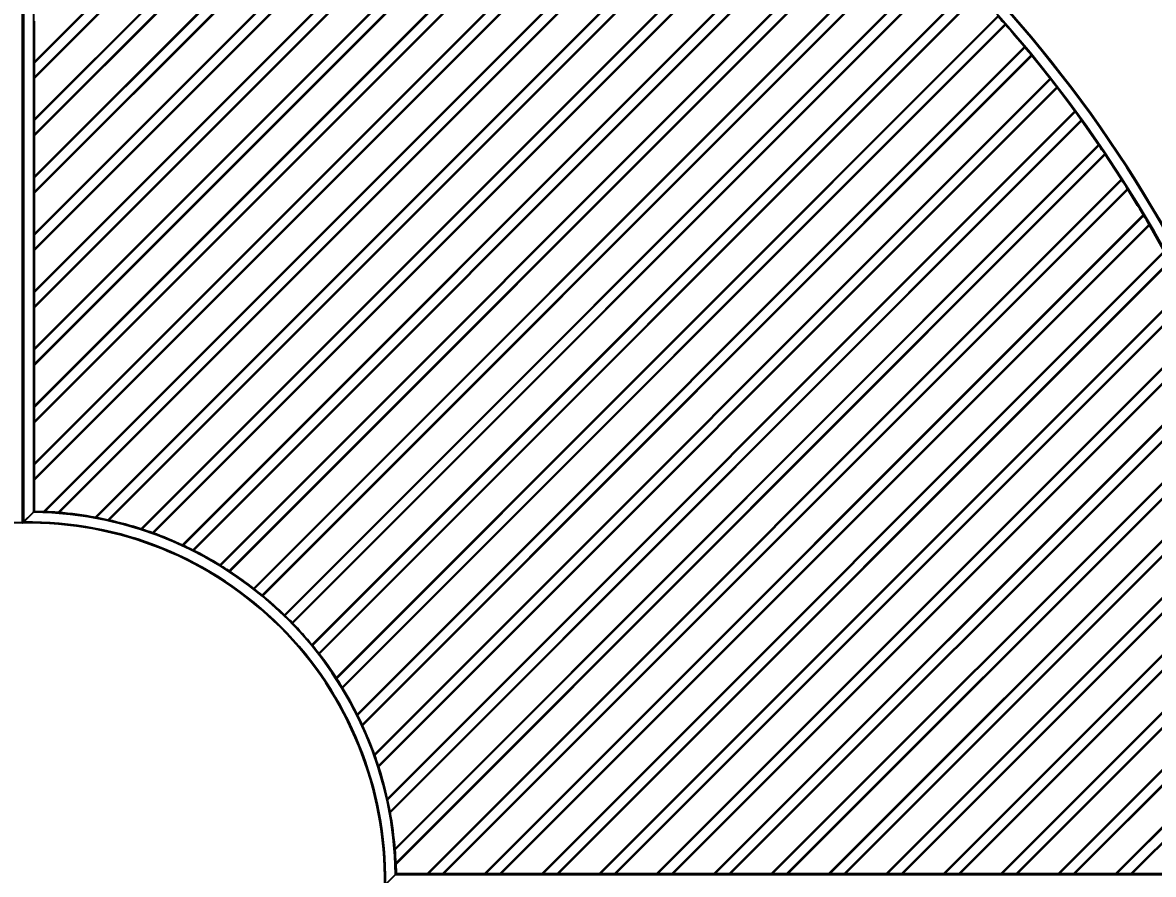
# Model space of a CAD drawing. Header units: millimetres. Extents: x -3019 to 2921, y -1257 to 2943.
# Drawn here: x -1584 to -803, y 1288 to 1876 of the extents above; entities that cross this region are included whole.
import ezdxf

# ---------------------------------------------------------------- set-up
doc = ezdxf.new("R2010")
doc.units = ezdxf.units.MM
doc.header["$PDSIZE"] = -1
doc.layers.add('WYMIAR', color=96, linetype='Continuous')
doc.dimstyles.new('1-1', dxfattribs={"dimtxt": 30, "dimasz": 25, "dimexe": 6.25, "dimexo": 30, "dimgap": 20.625, "dimtad": 1, "dimdec": 1, "dimtxsty": 'Standard', "dimcen": 0, "dimclrd": 2, "dimclre": 2, "dimclrt": 2, "dimadec": 0, "dimazin": 0, "dimtfac": 1, "dimtdec": 1, "dimtmove": 0, "dimatfit": 3, "dimfxl": 1, "dimarcsym": 0})

# ---------------------------------------------------------------- blocks, each defined once
blk = doc.blocks.new('*D13')
at = {"layer": 'Defpoints', "color": 0}
for p in [(-1583.56, 2188.54), (-1583.56, 380.54), (-414.66, 380.54)]:
    blk.add_point(p, dxfattribs=at)
at = {"layer": 'WYMIAR', "color": 2, "lineweight": -2}
for p, q in [((-1553.56, 2188.54), (-408.41, 2188.54)), ((-414.66, 2163.54), (-414.66, 405.54)), ((-1553.56, 380.54), (-408.41, 380.54))]:
    blk.add_line(p, q, dxfattribs=at)
at = {"layer": 'WYMIAR', "color": 2}
for points in [[(-418.83, 2163.54), (-410.49, 2163.54), (-414.66, 2188.54)], [(-418.83, 405.54), (-410.49, 405.54), (-414.66, 380.54)]]:
    blk.add_solid(points, dxfattribs=at)
at = {"layer": 'WYMIAR', "color": 2, "insert": (-450.28, 1284.54), "char_height": 30, "attachment_point": 5, "rotation": 90}
blk.add_mtext('1800', dxfattribs=at)

msp = doc.modelspace()

# ---------------------------------------------------------------- linework, layer by layer
for p, q in [((-1583.56, 2188.54), (-1583.56, 1530.54)), ((-1583.56, 1530.54), (-1583.56, 2188.51)), ((-1583.07, 2188.04), (-1583.07, 1531.04)), ((-1576.07, 2181.04), (-1576.07, 1538.04)), ((-1291.25, 2132.88), (-1575.56, 1848.57)), ((-1290.72, 2132.7), (-1575.56, 1847.86)), ((-1283.36, 2130.16), (-1575.56, 1837.96)), ((-1282.84, 2129.98), (-1575.56, 1837.25)), ((-1262.12, 2122.42), (-1575.56, 1808.97)), ((-1261.6, 2122.22), (-1575.56, 1808.26)), ((-1254.45, 2119.47), (-1575.56, 1798.36)), ((-1253.94, 2119.28), (-1575.56, 1797.66)), ((-1233.8, 2111.14), (-1575.56, 1769.37)), ((-1233.3, 2110.93), (-1575.56, 1768.66)), ((-1226.35, 2107.98), (-1575.56, 1758.76)), ((-1225.86, 2107.77), (-1575.56, 1758.06)), ((-1206.27, 2099.07), (-1575.56, 1729.77)), ((-1205.78, 2098.85), (-1575.56, 1729.07)), ((-1199.02, 2095.71), (-1575.56, 1719.17)), ((-1198.54, 2095.49), (-1575.56, 1718.46)), ((-1179.48, 2086.26), (-1575.56, 1690.18)), ((-1179.01, 2086.02), (-1575.56, 1689.47)), ((-1172.43, 2082.7), (-1575.56, 1679.57)), ((-1171.97, 2082.46), (-1575.56, 1678.86)), ((-1153.43, 2072.72), (-1575.56, 1650.58)), ((-1152.97, 2072.47), (-1575.56, 1649.87)), ((-1146.57, 2068.97), (-1575.56, 1639.97)), ((-1146.11, 2068.72), (-1575.56, 1639.26)), ((-1128.07, 2058.47), (-1575.56, 1610.98)), ((-1127.63, 2058.21), (-1575.56, 1610.27)), ((-1121.4, 2054.54), (-1575.56, 1600.37)), ((-1120.96, 2054.27), (-1575.56, 1599.67)), ((-1103.4, 2043.54), (-1575.56, 1571.38)), ((-1102.97, 2043.27), (-1575.56, 1570.67)), ((-1096.91, 2039.43), (-1575.56, 1560.77)), ((-1096.48, 2039.15), (-1575.56, 1560.07)), ((-1079.4, 2027.95), (-1569.03, 1538.32)), ((-1078.98, 2027.66), (-1568.35, 1538.29)), ((-1073.09, 2023.66), (-1559.03, 1537.71)), ((-1072.67, 2023.37), (-1558.38, 1537.65)), ((-1056.06, 2011.69), (-1533.44, 1534.31)), ((-1055.65, 2011.4), (-1532.84, 1534.2)), ((-1049.91, 2007.23), (-1524.62, 1532.52)), ((-1049.5, 2006.93), (-1524.04, 1532.4)), ((-1033.35, 1994.8), (-1501.81, 1526.34)), ((-1032.95, 1994.49), (-1501.27, 1526.17)), ((-1027.38, 1990.17), (-1493.89, 1523.65)), ((-1026.98, 1989.85), (-1493.37, 1523.47)), ((-1011.29, 1977.27), (-1473.31, 1515.25)), ((-1010.9, 1976.95), (-1472.83, 1515.02)), ((-1005.48, 1972.47), (-1466.14, 1511.81)), ((-1005.1, 1972.14), (-1465.67, 1511.57)), ((-989.85, 1959.11), (-1447.47, 1501.49)), ((-989.47, 1958.78), (-1447.03, 1501.22)), ((-984.21, 1954.14), (-1440.96, 1497.39)), ((-983.83, 1953.81), (-1440.53, 1497.11)), ((-969.03, 1940.33), (-1424.02, 1485.34)), ((-968.66, 1939.99), (-1423.62, 1485.03)), ((-963.56, 1935.19), (-1418.12, 1480.63)), ((-963.2, 1934.85), (-1417.73, 1480.31)), ((-948.83, 1920.93), (-1402.81, 1466.95)), ((-948.48, 1920.58), (-1402.45, 1466.6)), ((-943.53, 1915.63), (-1397.5, 1461.65)), ((-943.18, 1915.27), (-1397.15, 1461.29)), ((-929.25, 1900.91), (-1383.79, 1446.37)), ((-928.91, 1900.55), (-1383.47, 1445.98)), ((-924.12, 1895.44), (-1379.07, 1440.48)), ((-923.77, 1895.07), (-1378.76, 1440.09)), ((-1575.56, 1876.85), (-1575.56, 1848.57)), ((-910.3, 1880.27), (-1366.99, 1423.57)), ((-909.96, 1879.89), (-1366.72, 1423.14)), ((-905.32, 1874.64), (-1362.88, 1417.07)), ((-904.99, 1874.26), (-1362.62, 1416.63)), ((-891.96, 1859.01), (-1352.53, 1398.43)), ((-891.64, 1858.62), (-1352.3, 1397.96)), ((-887.15, 1853.21), (-1349.08, 1391.28)), ((-886.84, 1852.82), (-1348.86, 1390.79)), ((-1575.56, 1847.86), (-1575.56, 1848.57)), ((-1575.56, 1847.86), (-1575.56, 1837.96)), ((-1575.56, 1837.25), (-1575.56, 1837.96)), ((-1575.56, 1837.25), (-1575.56, 1808.97)), ((-874.25, 1837.12), (-1340.64, 1370.73)), ((-873.94, 1836.72), (-1340.45, 1370.21)), ((-869.61, 1831.15), (-1337.93, 1362.83)), ((-869.3, 1830.75), (-1337.76, 1362.3)), ((-857.17, 1814.6), (-1331.71, 1340.06)), ((-856.87, 1814.19), (-1331.58, 1339.48)), ((-1575.56, 1808.26), (-1575.56, 1808.97)), ((-1575.56, 1808.26), (-1575.56, 1798.36)), ((-852.71, 1808.46), (-1329.9, 1331.26)), ((-852.41, 1808.05), (-1329.79, 1330.67)), ((-1575.56, 1797.66), (-1575.56, 1798.36)), ((-1575.56, 1797.66), (-1575.56, 1769.37)), ((-840.74, 1791.44), (-1326.45, 1305.72)), ((-840.45, 1791.02), (-1326.4, 1305.07)), ((-836.44, 1785.12), (-1325.81, 1295.75)), ((-836.16, 1784.7), (-1325.78, 1295.08)), ((-1575.56, 1768.66), (-1575.56, 1769.37)), ((-1575.56, 1768.66), (-1575.56, 1758.76)), ((-824.95, 1767.62), (-1304.04, 1288.54)), ((-824.67, 1767.19), (-1303.33, 1288.54)), ((-1575.56, 1758.06), (-1575.56, 1758.76)), ((-1575.56, 1758.06), (-1575.56, 1729.77)), ((-820.83, 1761.13), (-1293.43, 1288.54)), ((-820.56, 1760.7), (-1292.72, 1288.54)), ((-809.83, 1743.15), (-1264.44, 1288.54)), ((-809.57, 1742.7), (-1263.73, 1288.54)), ((-805.89, 1736.48), (-1253.83, 1288.54)), ((-805.63, 1736.03), (-1253.12, 1288.54)), ((-1575.56, 1729.07), (-1575.56, 1729.77)), ((-1575.56, 1729.07), (-1575.56, 1719.17)), ((-1575.56, 1718.46), (-1575.56, 1719.17)), ((-1575.56, 1718.46), (-1575.56, 1690.18)), ((-795.39, 1717.99), (-1224.84, 1288.54)), ((-795.14, 1717.54), (-1224.13, 1288.54)), ((-791.64, 1711.14), (-1214.23, 1288.54)), ((-791.39, 1710.68), (-1213.53, 1288.54)), ((-1575.56, 1689.47), (-1575.56, 1690.18)), ((-1575.56, 1689.47), (-1575.56, 1679.57)), ((-781.64, 1692.14), (-1185.24, 1288.54)), ((-781.4, 1691.67), (-1184.53, 1288.54)), ((-1575.56, 1678.86), (-1575.56, 1679.57)), ((-1575.56, 1678.86), (-1575.56, 1650.58)), ((-778.08, 1685.09), (-1174.64, 1288.54)), ((-777.85, 1684.62), (-1173.93, 1288.54)), ((-768.62, 1665.56), (-1145.64, 1288.54)), ((-768.39, 1665.08), (-1144.94, 1288.54)), ((-765.25, 1658.32), (-1135.04, 1288.54)), ((-765.03, 1657.84), (-1134.33, 1288.54)), ((-1575.56, 1649.87), (-1575.56, 1650.58)), ((-1575.56, 1649.87), (-1575.56, 1639.97)), ((-1575.56, 1639.26), (-1575.56, 1639.97)), ((-1575.56, 1639.26), (-1575.56, 1610.98)), ((-756.34, 1638.25), (-1106.05, 1288.54)), ((-756.12, 1637.75), (-1105.34, 1288.54)), ((-753.18, 1630.8), (-1095.44, 1288.54)), ((-752.97, 1630.3), (-1094.73, 1288.54)), ((-1575.56, 1610.27), (-1575.56, 1610.98)), ((-1575.56, 1610.27), (-1575.56, 1600.37)), ((-744.83, 1610.16), (-1066.45, 1288.54)), ((-744.63, 1609.65), (-1065.74, 1288.54)), ((-741.88, 1602.5), (-1055.84, 1288.54)), ((-741.69, 1601.99), (-1055.13, 1288.54)), ((-1575.56, 1599.67), (-1575.56, 1600.37)), ((-1575.56, 1599.67), (-1575.56, 1571.38)), ((-734.12, 1581.26), (-1026.85, 1288.54)), ((-733.94, 1580.74), (-1026.14, 1288.54)), ((-1575.56, 1570.67), (-1575.56, 1571.38)), ((-1575.56, 1570.67), (-1575.56, 1560.77)), ((-731.4, 1573.38), (-1016.24, 1288.54)), ((-731.22, 1572.86), (-1015.54, 1288.54)), ((-1575.56, 1560.07), (-1575.56, 1560.77)), ((-1575.56, 1560.07), (-1575.56, 1538.54)), ((-724.27, 1551.52), (-987.25, 1288.54)), ((-724.1, 1550.99), (-986.55, 1288.54)), ((-1583.09, 1531.01), (-1576.09, 1538.01)), ((-1576.07, 1538.04), (-1583.07, 1531.04)), ((-1575.6, 1538.51), (-1568.47, 1538.3)), ((-721.78, 1543.41), (-976.65, 1288.54)), ((-721.61, 1542.87), (-975.94, 1288.54)), ((-715.3, 1520.89), (-947.65, 1288.54)), ((-715.15, 1520.34), (-946.95, 1288.54)), ((-713.06, 1512.53), (-937.05, 1288.54)), ((-712.91, 1511.97), (-936.34, 1288.54)), ((-707.28, 1489.32), (-908.06, 1288.54)), ((-707.14, 1488.74), (-907.35, 1288.54)), ((-705.3, 1480.69), (-897.45, 1288.54)), ((-705.17, 1480.11), (-896.74, 1288.54)), ((-700.27, 1456.73), (-868.46, 1288.54)), ((-700.15, 1456.14), (-867.75, 1288.54)), ((-698.57, 1447.82), (-857.85, 1288.54)), ((-698.46, 1447.23), (-857.14, 1288.54)), ((-694.34, 1423.06), (-828.86, 1288.54)), ((-694.24, 1422.45), (-828.15, 1288.54)), ((-692.94, 1413.85), (-818.25, 1288.54)), ((-692.86, 1413.23), (-817.55, 1288.54)), ((-1325.81, 1295.75), (-1325.6, 1288.51)), ((-1325.6, 1288.54), (-1325.56, 1288.54)), ((-1325.56, 1288.54), (-1304.04, 1288.54)), ((-1303.33, 1288.54), (-1304.04, 1288.54)), ((-1303.33, 1288.54), (-1293.43, 1288.54)), ((-1292.72, 1288.54), (-1293.43, 1288.54)), ((-1292.72, 1288.54), (-1264.44, 1288.54)), ((-1263.73, 1288.54), (-1264.44, 1288.54)), ((-1263.73, 1288.54), (-1253.83, 1288.54)), ((-1253.12, 1288.54), (-1253.83, 1288.54)), ((-1253.12, 1288.54), (-1224.84, 1288.54)), ((-1224.13, 1288.54), (-1224.84, 1288.54)), ((-1224.13, 1288.54), (-1214.23, 1288.54)), ((-1213.53, 1288.54), (-1214.23, 1288.54)), ((-1213.53, 1288.54), (-1185.24, 1288.54)), ((-1184.53, 1288.54), (-1185.24, 1288.54)), ((-1184.53, 1288.54), (-1174.64, 1288.54)), ((-1173.93, 1288.54), (-1174.64, 1288.54)), ((-1173.93, 1288.54), (-1145.64, 1288.54)), ((-1144.94, 1288.54), (-1145.64, 1288.54)), ((-1144.94, 1288.54), (-1135.04, 1288.54)), ((-1134.33, 1288.54), (-1135.04, 1288.54)), ((-1134.33, 1288.54), (-1106.05, 1288.54)), ((-1105.34, 1288.54), (-1106.05, 1288.54)), ((-1105.34, 1288.54), (-1095.44, 1288.54)), ((-1094.73, 1288.54), (-1095.44, 1288.54)), ((-1094.73, 1288.54), (-1066.45, 1288.54)), ((-1065.74, 1288.54), (-1066.45, 1288.54)), ((-1065.74, 1288.54), (-1055.84, 1288.54)), ((-1055.13, 1288.54), (-1055.84, 1288.54)), ((-1055.13, 1288.54), (-1026.85, 1288.54)), ((-1026.14, 1288.54), (-1026.85, 1288.54)), ((-1026.14, 1288.54), (-1016.24, 1288.54)), ((-1015.54, 1288.54), (-1016.24, 1288.54)), ((-1015.54, 1288.54), (-987.25, 1288.54)), ((-986.55, 1288.54), (-987.25, 1288.54)), ((-986.55, 1288.54), (-976.65, 1288.54)), ((-975.94, 1288.54), (-976.65, 1288.54)), ((-975.94, 1288.54), (-947.65, 1288.54)), ((-946.95, 1288.54), (-947.65, 1288.54)), ((-946.95, 1288.54), (-937.05, 1288.54)), ((-936.34, 1288.54), (-937.05, 1288.54)), ((-936.34, 1288.54), (-908.06, 1288.54)), ((-907.35, 1288.54), (-908.06, 1288.54)), ((-907.35, 1288.54), (-897.45, 1288.54)), ((-896.74, 1288.54), (-897.45, 1288.54)), ((-896.74, 1288.54), (-868.46, 1288.54)), ((-867.75, 1288.54), (-868.46, 1288.54)), ((-867.75, 1288.54), (-857.85, 1288.54)), ((-857.14, 1288.54), (-857.85, 1288.54)), ((-857.14, 1288.54), (-828.86, 1288.54)), ((-828.15, 1288.54), (-828.86, 1288.54)), ((-828.15, 1288.54), (-818.25, 1288.54)), ((-817.55, 1288.54), (-818.25, 1288.54)), ((-817.55, 1288.54), (-789.26, 1288.54)), ((-1333.06, 1281.04), (-1326.06, 1288.04)), ((-1326.06, 1288.04), (-683.06, 1288.04))]:
    msp.add_line(p, q)
at = {"flags": 128}
for points in [[(-873.94, 1836.72), (-880.98, 1845.61), (-887.1, 1853.14)], [(-856.87, 1814.19), (-859.35, 1817.55), (-869.61, 1831.15)], [(-840.45, 1791.02), (-848.95, 1803.21), (-852.66, 1808.39)], [(-824.67, 1767.19), (-829.02, 1773.93), (-836.44, 1785.12)], [(-795.14, 1717.54), (-801.33, 1728.58), (-805.85, 1736.4)], [(-1575.56, 1538.54), (-1575.57, 1538.53), (-1575.6, 1538.5), (-1575.65, 1538.45), (-1575.71, 1538.39), (-1575.79, 1538.32), (-1575.87, 1538.23), (-1575.97, 1538.14), (-1576.07, 1538.04)], [(-1583.56, 1530.54), (-1583.57, 1530.55), (-1583.6, 1530.57), (-1583.63, 1530.61), (-1583.68, 1530.66), (-1583.74, 1530.72), (-1583.82, 1530.79), (-1583.89, 1530.87), (-1583.98, 1530.95), (-1584.06, 1531.04)], [(-1583.07, 1531.04), (-1583.15, 1530.95), (-1583.24, 1530.87), (-1583.31, 1530.79), (-1583.39, 1530.72), (-1583.45, 1530.66), (-1583.5, 1530.61), (-1583.53, 1530.57), (-1583.56, 1530.55), (-1583.56, 1530.54)], [(-1333.06, 1288.04), (-1333.15, 1288.13), (-1333.24, 1288.21), (-1333.31, 1288.29), (-1333.39, 1288.36), (-1333.45, 1288.42), (-1333.5, 1288.47), (-1333.53, 1288.51), (-1333.56, 1288.53), (-1333.56, 1288.54)], [(-1326.06, 1288.04), (-1325.97, 1288.14), (-1325.87, 1288.23), (-1325.79, 1288.32), (-1325.71, 1288.39), (-1325.65, 1288.45), (-1325.6, 1288.5), (-1325.57, 1288.53), (-1325.56, 1288.54)]]:
    msp.add_lwpolyline(points, dxfattribs=at)
for centre, radius, start, end in [((-1579.56, 1284.54), 904, 359.74704, 90.25296), ((-1579.56, 1284.54), 903.5, 359.77847, 90.22153), ((-1579.56, 1284.54), 896.5, 0.22413, 89.77587), ((-1579.56, 1284.54), 896, 41.1924, 41.6409), ((-1579.56, 1284.54), 896, 39.84538, 41.1924), ((-1579.56, 1284.54), 896, 39.39578, 39.84538), ((-1579.56, 1284.54), 896, 37.59361, 38.04477), ((-1579.56, 1284.54), 896, 35.78403, 36.23723), ((-1579.56, 1284.54), 896, 33.96514, 34.42084), ((-1579.56, 1284.54), 896, 32.1349, 32.59364), ((-1579.56, 1284.54), 896, 30.75352, 32.1349), ((-1579.56, 1284.54), 896, 30.29122, 30.75352), ((-1579.56, 1284.54), 253.5, 0.7857, 89.2143), ((-1579.56, 1284.54), 254, 85.36374, 87.46944), ((-1587.56, 1284.54), 246, 89.06062, 180.93938), ((-1579.56, 1284.54), 246, 359.06062, 90.93938), ((-1579.56, 1284.54), 246.5, 359.18058, 90.81942), ((-1579.56, 1284.54), 254, 79.42767, 85.36374), ((-1579.56, 1284.54), 254, 77.50693, 79.39956), ((-1579.56, 1284.54), 254, 72.0472, 77.50693), ((-1579.56, 1284.54), 254, 70.2878, 72.0472), ((-1579.56, 1284.54), 254, 65.15056, 70.2878), ((-1579.56, 1284.54), 254, 63.47731, 65.15056), ((-1579.56, 1284.54), 254, 58.54753, 63.47731), ((-1579.56, 1284.54), 254, 56.92862, 58.54753), ((-1579.56, 1284.54), 254, 52.14292, 56.92862), ((-1579.56, 1284.54), 254, 50.53517, 52.12392), ((-1579.56, 1284.54), 254, 45.78953, 50.53517), ((-1579.56, 1284.54), 254, 44.21047, 45.78953), ((-1579.56, 1284.54), 254, 39.48372, 44.21047), ((-1579.56, 1284.54), 254, 37.87608, 39.46483), ((-1579.56, 1284.54), 254, 33.07138, 37.87608), ((-1579.56, 1284.54), 254, 31.45247, 33.07138), ((-1579.56, 1284.54), 254, 26.54328, 31.45247), ((-1579.56, 1284.54), 254, 24.84944, 26.52269), ((-1579.56, 1284.54), 254, 19.7122, 24.84944), ((-1579.56, 1284.54), 254, 17.9528, 19.7122), ((-1579.56, 1284.54), 254, 12.49307, 17.9528), ((-1579.56, 1284.54), 254, 10.60044, 12.49307), ((-1579.56, 1284.54), 254, 4.66455, 10.60044), ((-1579.56, 1284.54), 254, 2.53056, 4.63626), ((-1579.56, 1284.54), 246.5, 269.18058, 0.81942), ((-1579.56, 1284.54), 903.5, 269.77847, 0.22153)]:
    msp.add_arc(centre, radius, start, end)
for points, knots in [([(-905.32, 1874.64), (-905.29, 1874.59), (-905.21, 1874.51), (-905.11, 1874.39), (-905.04, 1874.31), (-905, 1874.26), (-904.99, 1874.26), (-904.99, 1874.26)], [0, 0, 0, 0, 0.215294, 0.430612, 0.64569, 0.860309, 1, 1, 1, 1]), ([(-891.96, 1859.01), (-891.96, 1859), (-891.95, 1858.99), (-891.89, 1858.93), (-891.81, 1858.83), (-891.72, 1858.72), (-891.66, 1858.65), (-891.64, 1858.62)], [0, 0, 0, 0, 0.213609, 0.427198, 0.64122, 0.856021, 1, 1, 1, 1]), ([(-887.15, 1853.21), (-887.12, 1853.16), (-887.05, 1853.07), (-886.95, 1852.96), (-886.88, 1852.87), (-886.84, 1852.82), (-886.84, 1852.82), (-886.84, 1852.82)], [0, 0, 0, 0, 0.215981, 0.432021, 0.647548, 0.86208, 1, 1, 1, 1]), ([(-874.25, 1837.12), (-874.25, 1837.12), (-874.24, 1837.11), (-874.19, 1837.04), (-874.11, 1836.94), (-874.02, 1836.83), (-873.96, 1836.75), (-873.94, 1836.72)], [0, 0, 0, 0, 0.2127297, 0.4254412, 0.6388614, 0.853733, 1, 1, 1, 1]), ([(-869.61, 1831.15), (-869.58, 1831.1), (-869.51, 1831.01), (-869.42, 1830.89), (-869.35, 1830.8), (-869.31, 1830.76), (-869.31, 1830.75), (-869.3, 1830.75)], [0, 0, 0, 0, 0.216969, 0.433943, 0.650111, 0.864546, 1, 1, 1, 1]), ([(-857.17, 1814.6), (-857.17, 1814.59), (-857.16, 1814.59), (-857.11, 1814.52), (-857.04, 1814.41), (-856.95, 1814.3), (-856.9, 1814.22), (-856.87, 1814.19)], [0, 0, 0, 0, 0.211576, 0.423123, 0.635759, 0.850715, 1, 1, 1, 1]), ([(-852.71, 1808.46), (-852.67, 1808.41), (-852.6, 1808.32), (-852.52, 1808.19), (-852.45, 1808.1), (-852.41, 1808.05), (-852.41, 1808.05), (-852.41, 1808.05)], [0, 0, 0, 0, 0.218235, 0.436546, 0.653475, 0.867736, 1, 1, 1, 1]), ([(-840.74, 1791.44), (-840.73, 1791.43), (-840.73, 1791.42), (-840.68, 1791.35), (-840.61, 1791.25), (-840.53, 1791.13), (-840.47, 1791.05), (-840.45, 1791.02)], [0, 0, 0, 0, 0.210167, 0.420279, 0.632008, 0.847077, 1, 1, 1, 1]), ([(-836.44, 1785.12), (-836.41, 1785.08), (-836.35, 1784.98), (-836.26, 1784.85), (-836.19, 1784.76), (-836.16, 1784.71), (-836.16, 1784.7), (-836.16, 1784.7)], [0, 0, 0, 0, 0.2197858, 0.439703, 0.657629, 0.8716424, 1, 1, 1, 1]), ([(-824.95, 1767.62), (-824.95, 1767.62), (-824.94, 1767.61), (-824.9, 1767.54), (-824.83, 1767.43), (-824.75, 1767.31), (-824.7, 1767.23), (-824.67, 1767.19)], [0, 0, 0, 0, 0.20848, 0.416883, 0.627417, 0.842596, 1, 1, 1, 1]), ([(-820.83, 1761.13), (-820.8, 1761.08), (-820.74, 1760.98), (-820.66, 1760.85), (-820.6, 1760.75), (-820.57, 1760.71), (-820.56, 1760.7), (-820.56, 1760.7)], [0, 0, 0, 0, 0.2216897, 0.4434952, 0.6625791, 0.87631, 1, 1, 1, 1]), ([(-809.83, 1743.15), (-809.83, 1743.14), (-809.82, 1743.13), (-809.78, 1743.06), (-809.71, 1742.95), (-809.64, 1742.83), (-809.59, 1742.74), (-809.57, 1742.7)], [0, 0, 0, 0, 0.206521, 0.412934, 0.622107, 0.837417, 1, 1, 1, 1]), ([(-805.89, 1736.48), (-805.86, 1736.43), (-805.8, 1736.32), (-805.72, 1736.19), (-805.66, 1736.08), (-805.64, 1736.04), (-805.63, 1736.03), (-805.63, 1736.03)], [0, 0, 0, 0, 0.223939, 0.448013, 0.668458, 0.881772, 1, 1, 1, 1]), ([(-1576.09, 1538.01), (-1576.08, 1538.02), (-1576, 1538.1), (-1575.87, 1538.24), (-1575.72, 1538.38), (-1575.64, 1538.47), (-1575.6, 1538.5), (-1575.6, 1538.51), (-1575.6, 1538.51)], [0, 0, 0, 0, 0.0320669, 0.3706987, 0.6000617, 0.7736317, 0.9144459, 1, 1, 1, 1]), ([(-1568.35, 1538.29), (-1568.43, 1538.29), (-1568.6, 1538.3), (-1568.8, 1538.31), (-1568.94, 1538.32), (-1569.02, 1538.32), (-1569.02, 1538.32), (-1569.03, 1538.32)], [0, 0, 0, 0, 0.272303, 0.529077, 0.719638, 0.872495, 1, 1, 1, 1]), ([(-1584.04, 1531.01), (-1583.97, 1530.94), (-1583.84, 1530.81), (-1583.68, 1530.66), (-1583.59, 1530.56), (-1583.54, 1530.51), (-1583.53, 1530.51), (-1583.53, 1530.51)], [0, 0, 0, 0, 0.3159641, 0.5649787, 0.7449995, 0.8859077, 1, 1, 1, 1]), ([(-1583.6, 1530.51), (-1583.59, 1530.51), (-1583.59, 1530.52), (-1583.53, 1530.57), (-1583.42, 1530.68), (-1583.27, 1530.83), (-1583.15, 1530.96), (-1583.09, 1531.01)], [0, 0, 0, 0, 0.1370508, 0.2736479, 0.4684436, 0.7428757, 1, 1, 1, 1]), ([(-1558.38, 1537.65), (-1558.38, 1537.65), (-1558.39, 1537.65), (-1558.42, 1537.66), (-1558.52, 1537.67), (-1558.68, 1537.68), (-1558.87, 1537.69), (-1558.99, 1537.7), (-1559.03, 1537.71)], [0, 0, 0, 0, 0.07234, 0.214255, 0.365282, 0.586654, 0.869413, 1, 1, 1, 1]), ([(-1532.84, 1534.2), (-1532.92, 1534.22), (-1533.09, 1534.25), (-1533.28, 1534.29), (-1533.39, 1534.31), (-1533.43, 1534.31), (-1533.44, 1534.31), (-1533.44, 1534.31)], [0, 0, 0, 0, 0.293124, 0.571362, 0.760653, 0.950911, 1, 1, 1, 1]), ([(-1524.04, 1532.4), (-1524.04, 1532.4), (-1524.05, 1532.4), (-1524.09, 1532.41), (-1524.19, 1532.43), (-1524.33, 1532.46), (-1524.48, 1532.49), (-1524.58, 1532.52), (-1524.62, 1532.52)], [0, 0, 0, 0, 0.0996153, 0.2656996, 0.4405101, 0.6373742, 0.865085, 1, 1, 1, 1]), ([(-1501.27, 1526.17), (-1501.34, 1526.19), (-1501.47, 1526.24), (-1501.64, 1526.29), (-1501.76, 1526.33), (-1501.81, 1526.34), (-1501.81, 1526.34), (-1501.81, 1526.34)], [0, 0, 0, 0, 0.249717, 0.4999905, 0.7333174, 0.9392707, 1, 1, 1, 1]), ([(-1493.37, 1523.47), (-1493.37, 1523.47), (-1493.38, 1523.47), (-1493.44, 1523.49), (-1493.54, 1523.53), (-1493.69, 1523.58), (-1493.81, 1523.62), (-1493.88, 1523.65), (-1493.89, 1523.65)], [0, 0, 0, 0, 0.1399658, 0.3249613, 0.5177019, 0.7264953, 0.9549253, 1, 1, 1, 1]), ([(-1472.83, 1515.02), (-1472.88, 1515.05), (-1473, 1515.1), (-1473.15, 1515.17), (-1473.26, 1515.22), (-1473.3, 1515.24), (-1473.31, 1515.25), (-1473.31, 1515.25)], [0, 0, 0, 0, 0.232839, 0.465917, 0.691346, 0.902702, 1, 1, 1, 1]), ([(-1465.67, 1511.57), (-1465.67, 1511.57), (-1465.68, 1511.58), (-1465.73, 1511.6), (-1465.83, 1511.65), (-1465.97, 1511.72), (-1466.08, 1511.78), (-1466.14, 1511.8), (-1466.14, 1511.81)], [0, 0, 0, 0, 0.1424364, 0.3410558, 0.5440075, 0.7559989, 0.9785667, 1, 1, 1, 1]), ([(-1447.03, 1501.22), (-1447.08, 1501.25), (-1447.18, 1501.31), (-1447.32, 1501.39), (-1447.41, 1501.45), (-1447.46, 1501.48), (-1447.47, 1501.49), (-1447.47, 1501.49)], [0, 0, 0, 0, 0.222544, 0.445166, 0.66479, 0.878384, 1, 1, 1, 1]), ([(-1440.53, 1497.11), (-1440.54, 1497.11), (-1440.54, 1497.11), (-1440.59, 1497.15), (-1440.69, 1497.21), (-1440.81, 1497.29), (-1440.91, 1497.36), (-1440.96, 1497.39), (-1440.96, 1497.39)], [0, 0, 0, 0, 0.145324, 0.353298, 0.563113, 0.776852, 0.994961, 1, 1, 1, 1]), ([(-1423.62, 1485.03), (-1423.67, 1485.07), (-1423.76, 1485.14), (-1423.88, 1485.23), (-1423.97, 1485.3), (-1424.01, 1485.34), (-1424.02, 1485.34), (-1424.02, 1485.34)], [0, 0, 0, 0, 0.216798, 0.433638, 0.649724, 0.864186, 1, 1, 1, 1]), ([(-1417.73, 1480.31), (-1417.74, 1480.31), (-1417.74, 1480.32), (-1417.79, 1480.36), (-1417.88, 1480.43), (-1417.99, 1480.52), (-1418.08, 1480.6), (-1418.12, 1480.63)], [0, 0, 0, 0, 0.1474093, 0.360659, 0.574325, 0.7888169, 1, 1, 1, 1]), ([(-1402.45, 1466.6), (-1402.49, 1466.64), (-1402.57, 1466.72), (-1402.68, 1466.82), (-1402.76, 1466.9), (-1402.8, 1466.94), (-1402.81, 1466.95), (-1402.81, 1466.95)], [0, 0, 0, 0, 0.214716, 0.429449, 0.644159, 0.858854, 1, 1, 1, 1]), ([(-1397.15, 1461.29), (-1397.16, 1461.3), (-1397.16, 1461.3), (-1397.2, 1461.34), (-1397.28, 1461.43), (-1397.39, 1461.53), (-1397.46, 1461.61), (-1397.5, 1461.65)], [0, 0, 0, 0, 0.148055, 0.362696, 0.577344, 0.792031, 1, 1, 1, 1]), ([(-1383.47, 1445.98), (-1383.51, 1446.03), (-1383.58, 1446.11), (-1383.68, 1446.23), (-1383.75, 1446.32), (-1383.79, 1446.36), (-1383.79, 1446.37), (-1383.79, 1446.37)], [0, 0, 0, 0, 0.215931, 0.431891, 0.647366, 0.861901, 1, 1, 1, 1]), ([(-1378.76, 1440.09), (-1378.77, 1440.09), (-1378.77, 1440.09), (-1378.81, 1440.14), (-1378.88, 1440.23), (-1378.97, 1440.35), (-1379.04, 1440.44), (-1379.07, 1440.48)], [0, 0, 0, 0, 0.1470765, 0.3592579, 0.5721851, 0.7865867, 1, 1, 1, 1]), ([(-1366.72, 1423.14), (-1366.75, 1423.19), (-1366.81, 1423.29), (-1366.9, 1423.42), (-1366.96, 1423.52), (-1366.99, 1423.56), (-1366.99, 1423.57), (-1366.99, 1423.57)], [0, 0, 0, 0, 0.220638, 0.44137, 0.659752, 0.873605, 1, 1, 1, 1]), ([(-1362.62, 1416.63), (-1362.62, 1416.64), (-1362.62, 1416.64), (-1362.65, 1416.7), (-1362.71, 1416.79), (-1362.79, 1416.92), (-1362.85, 1417.02), (-1362.88, 1417.07), (-1362.88, 1417.07)], [0, 0, 0, 0, 0.144763, 0.350553, 0.55882, 0.772293, 0.991535, 1, 1, 1, 1]), ([(-1352.3, 1397.96), (-1352.32, 1398.02), (-1352.38, 1398.13), (-1352.45, 1398.27), (-1352.51, 1398.38), (-1352.53, 1398.43), (-1352.53, 1398.43), (-1352.53, 1398.43)], [0, 0, 0, 0, 0.22962, 0.459447, 0.682965, 0.895018, 1, 1, 1, 1]), ([(-1348.86, 1390.79), (-1348.86, 1390.8), (-1348.86, 1390.8), (-1348.89, 1390.86), (-1348.93, 1390.96), (-1349, 1391.1), (-1349.05, 1391.21), (-1349.08, 1391.27), (-1349.08, 1391.28)], [0, 0, 0, 0, 0.141887, 0.337168, 0.537695, 0.749131, 0.973282, 1, 1, 1, 1]), ([(-1340.45, 1370.21), (-1340.47, 1370.28), (-1340.52, 1370.4), (-1340.58, 1370.57), (-1340.62, 1370.68), (-1340.64, 1370.73), (-1340.64, 1370.73), (-1340.64, 1370.73)], [0, 0, 0, 0, 0.244538, 0.489502, 0.720341, 0.928035, 1, 1, 1, 1]), ([(-1337.76, 1362.3), (-1337.76, 1362.3), (-1337.76, 1362.3), (-1337.78, 1362.36), (-1337.81, 1362.47), (-1337.86, 1362.61), (-1337.9, 1362.74), (-1337.93, 1362.82), (-1337.93, 1362.83)], [0, 0, 0, 0, 0.139846, 0.320248, 0.509655, 0.717486, 0.94796, 1, 1, 1, 1]), ([(-1331.58, 1339.48), (-1331.6, 1339.57), (-1331.63, 1339.73), (-1331.67, 1339.91), (-1331.7, 1340.02), (-1331.71, 1340.06), (-1331.71, 1340.06), (-1331.71, 1340.06)], [0, 0, 0, 0, 0.297485, 0.567209, 0.759516, 0.952656, 1, 1, 1, 1]), ([(-1329.79, 1330.67), (-1329.79, 1330.67), (-1329.79, 1330.67), (-1329.8, 1330.72), (-1329.82, 1330.81), (-1329.84, 1330.95), (-1329.87, 1331.11), (-1329.89, 1331.22), (-1329.9, 1331.26)], [0, 0, 0, 0, 0.0942095, 0.2541476, 0.4233951, 0.6166402, 0.8441351, 1, 1, 1, 1]), ([(-1326.4, 1305.07), (-1326.4, 1305.15), (-1326.42, 1305.31), (-1326.43, 1305.51), (-1326.44, 1305.64), (-1326.45, 1305.71), (-1326.45, 1305.72), (-1326.45, 1305.72)], [0, 0, 0, 0, 0.278473, 0.528242, 0.72034, 0.878241, 1, 1, 1, 1]), ([(-1333.6, 1288.57), (-1333.6, 1288.57), (-1333.59, 1288.57), (-1333.56, 1288.53), (-1333.48, 1288.45), (-1333.33, 1288.3), (-1333.19, 1288.16), (-1333.1, 1288.08), (-1333.09, 1288.06)], [0, 0, 0, 0, 0.0809675, 0.2113222, 0.3828911, 0.6221483, 0.9484353, 1, 1, 1, 1]), ([(-1325.6, 1288.51), (-1325.6, 1288.51), (-1325.6, 1288.5), (-1325.63, 1288.47), (-1325.71, 1288.39), (-1325.85, 1288.25), (-1325.99, 1288.12), (-1326.07, 1288.03), (-1326.09, 1288.01)], [0, 0, 0, 0, 0.074032, 0.209124, 0.381762, 0.615506, 0.927783, 1, 1, 1, 1]), ([(-1325.78, 1295.08), (-1325.78, 1295.08), (-1325.78, 1295.08), (-1325.79, 1295.11), (-1325.79, 1295.2), (-1325.8, 1295.37), (-1325.8, 1295.57), (-1325.81, 1295.7), (-1325.81, 1295.75)], [0, 0, 0, 0, 0.0624508, 0.196558, 0.3392721, 0.5556476, 0.8422487, 1, 1, 1, 1])]:
    msp.add_open_spline(points, degree=3, knots=knots)

# ---------------------------------------------------------------- dimensions: what is measured, and where the dimension line sits
at = {"layer": 'WYMIAR'}
dim = msp.add_linear_dim(base=(-414.66, 380.54), p1=(-1583.56, 2188.54), p2=(-1583.56, 380.54), angle=90, text='1800', dimstyle='1-1', dxfattribs=at)
dim.commit()
dim.dimension.update_dxf_attribs({"geometry": '*D13', "text_midpoint": (-450.28, 1284.54)})

doc.saveas('drawing.dxf')
